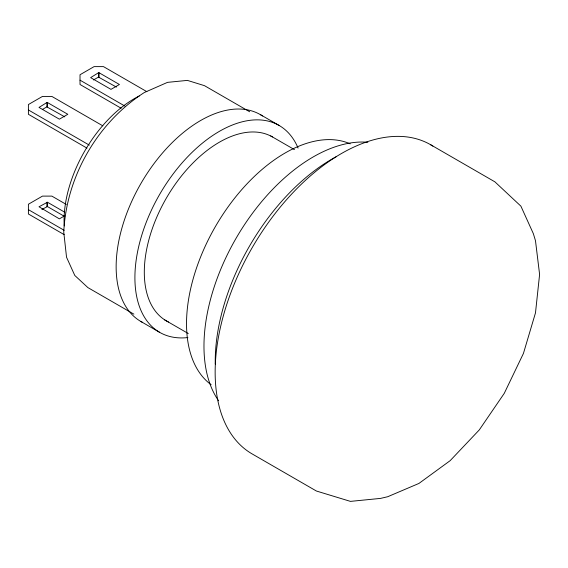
<?xml version="1.0" encoding="UTF-8"?>
<svg xmlns="http://www.w3.org/2000/svg" width="568" height="568" viewBox="0 0 568 568"><rect width="100%" height="100%" fill="white"/><g stroke="black" fill="none" stroke-linecap="round" stroke-linejoin="round"><path stroke-width="0.85" d="M46.874 102.545L39.014 107.423L59.37 119.173L67.812 114.296L47.463 102.545L46.874 102.545L46.874 106.883L42.586 109.354M98.491 72.747L90.632 77.624L110.98 89.375L119.429 84.497L99.081 72.747L98.491 72.747L98.491 77.085L93.486 79.967M64.802 212.247L47.463 202.236L39.014 206.773L59.37 218.865L64.745 215.762M41.876 209.457L47.463 206.574L64.802 216.585M98.491 77.085L116.412 87.089M46.874 106.883L64.802 116.887M430.622 144.733L494.905 181.845L520.899 206.156L533.366 233.704L535.489 240.733L539.6 274.429L535.489 312.869L523.433 353.431L504.256 393.361L479.264 429.94L450.154 460.662L418.921 483.446L387.688 496.73L380.539 498.399L350.449 501.381L316.404 491.022L252.121 453.91A178.501 103.056 -60 0 1 253.25 245.852A178.501 103.056 -60 0 1 432.837 146.075M260.329 114.608L279.094 125.45M249.7 111.775L204.466 85.662L187.39 80.393L167.51 82.36L144.3 92.534C97.455 122.674 66.428 176.407 63.751 232.049L66.541 257.24L74.777 275.445L87.884 287.593L133.878 314.147M270.68 135.915L294.451 149.632M146.863 91.668L103.475 66.619L94.089 66.619L80.017 74.742L80.017 84.497L121.119 108.225M80.017 80.159L124.924 106.088M102.858 125.862L51.858 96.418L42.479 96.418L28.4 104.54L28.4 114.296L87.01 148.134M28.4 109.965L89.297 145.117M66.321 204.459L51.858 196.109L42.479 196.109L28.4 204.239L28.4 213.987L64.177 234.641M28.4 209.656L64.177 230.31M164.507 319.812L188.278 333.53M140.885 321.495L159.651 332.33M99.081 72.747L99.081 77.085M47.463 102.545L47.463 106.883M47.463 202.236L47.463 206.574M46.874 202.236L46.874 206.574M142.376 322.312A119.443 68.962 -60 0 1 141.254 182.931A119.443 68.962 -60 0 1 262.501 115.964M187.909 337.562A119.443 68.962 -60 0 1 159.977 193.837A119.443 68.962 -60 0 1 298.094 148.106M168.511 322.013A106.173 61.301 -60 0 1 165.21 200.135A106.173 61.301 -60 0 1 272.455 136.938M218.602 400.767A154.503 89.204 -60 0 1 235.969 238.468A154.503 89.204 -60 0 1 367.844 142.284M211.168 384.749A139.352 80.457 -60 0 1 215.386 226.589A139.352 80.457 -60 0 1 350.25 143.853M215.258 364.06A165.118 95.332 -60 0 1 335.979 156.86M64.227 225.922A99.535 57.467 -60 0 1 139.224 96.006"/></g></svg>
